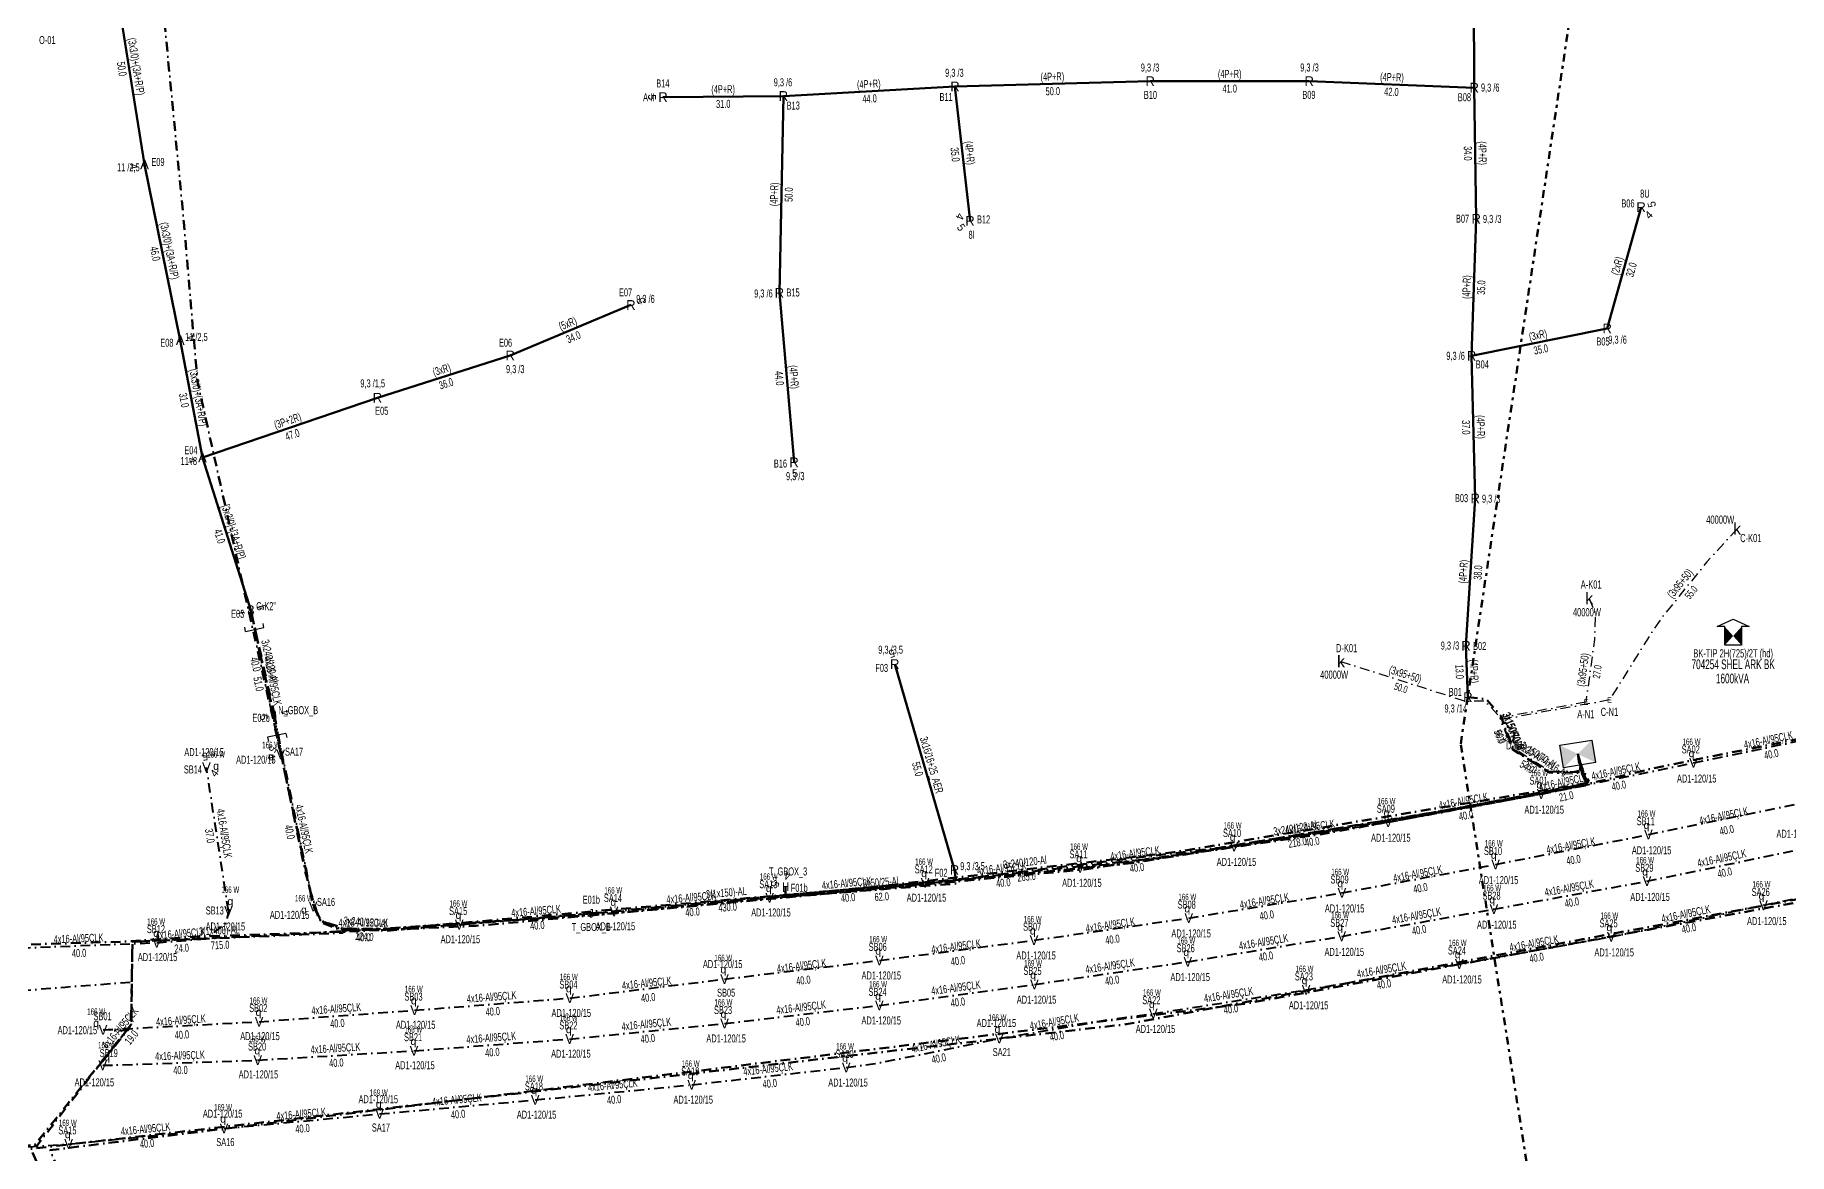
# Model space of a CAD drawing. Header units: millimetres. Extents: x 554556 to 559004, y 4084130 to 4087120.
# Drawn here: x 556513.2 to 556962.5, y 4085578.2 to 4085864.7 of the extents above; entities that cross this region are included whole.
import ezdxf
from ezdxf.enums import TextEntityAlignment as Align

# ---------------------------------------------------------------- set-up
doc = ezdxf.new("R2010")
doc.units = ezdxf.units.MM
doc.linetypes.add('DASHDOT', pattern=[5, 2.5, -1.25, 0, -1.25])
doc.linetypes.add('DASHEDXX', pattern=[5.05, 2, -1.175, 0.7, -1.175])
for name, color, linetype, lineweight in [('DIREK_AG_MEVCUT', 120, 'Continuous', 25), ('DIREK_AYD_YENI', 152, 'Continuous', 25), ('DIREK_BOX_MEVCUT', 5, 'Continuous', 25), ('DIREK_BOX_YENI', 5, 'Continuous', 25), ('DIREK_ENH_MEVCUT', 6, 'Continuous', 25), ('DIREK_OG_MEVCUT', 16, 'Continuous', 25), ('DIREK_OG_YENI', 10, 'Continuous', 25), ('HAT_ABONE_YERALTI_MEVCUT', 56, 'DASHDOT', 30), ('HAT_ABONE_YERALTI_YENI', 30, 'DASHDOT', 30), ('HAT_AG_HAVAI_MEVCUT', 126, 'Continuous', 50), ('HAT_AG_HAVAI_YENI', 3, 'Continuous', 50), ('HAT_AG_YERALTI_YENI', 3, 'DASHDOT', 50), ('HAT_AYD_YERALTI_YENI', 4, 'DASHDOT', 40), ('HAT_BOX_YERALTI_YENI', 5, 'DASHDOT', 50), ('HAT_ENH_YERALTI_YENI', 6, 'DASHDOT', 70), ('HAT_OG_HAVAI_BYSK', 1, 'Continuous', 70), ('HAT_OG_HAVAI_MEVCUT', 48, 'Continuous', 70), ('HAT_OG_YERALTI_MEVCUT', 48, 'DASHDOT', 70), ('HAT_OG_YERALTI_YENI', 1, 'DASHDOT', 70), ('KOFRE_ABONE_MEVCUT', 6, 'Continuous', 25), ('NODE_ABONE_YENI', 5, 'Continuous', 25), ('TRAFO_TADILAT_BYSK', 5, 'Continuous', 30)]:
    doc.layers.add(name, color=color, linetype=linetype, lineweight=lineweight)
for name, color, linetype in [('GER_DUS_NOD_ISIM', 5, 'Continuous'), ('LAMBA_GUCU', 4, 'Continuous'), ('NIA_AG', 5, 'Continuous')]:
    doc.layers.add(name, color=color, linetype=linetype)
doc.styles.add('Direk', font='B_CAD')
doc.styles.get("Standard").update_dxf_attribs({"font": 'Arial'})

# ---------------------------------------------------------------- blocks, each defined once
blk = doc.blocks.new('YIKYENYAP_BINA_KARE')
at = {"layer": 'TRAFO_TADILAT_BYSK', "linetype": 'Continuous'}
for p, q in [((0, 1.8), (0, 2.7)), ((-2.25, -2.25), (-2.25, 2.25)), ((-2.25, 2.25), (2.25, 2.25)), ((2.25, 2.25), (2.25, -2.25)), ((2.25, -2.25), (-2.25, -2.25))]:
    blk.add_line(p, q, dxfattribs=at)
for points in [[(-2.25, -2.25), (-2.25, 2.25), (0, 0)], [(0, 0), (2.25, -2.25), (2.25, 2.25)]]:
    blk.add_solid(points, dxfattribs=at)
blk = doc.blocks.new('YIKYENYAPBETKOSK')
at = {"layer": 'TRAFO_TADILAT_BYSK', "linetype": 'Continuous'}
for p, q in [((-3.4, 2), (0, 3.6)), ((-1.8, 2), (-3.4, 2)), ((-1.8, -2), (-1.8, 2)), ((0, 3.6), (3.4, 2)), ((1.8, 2), (1.8, -2)), ((3.4, 2), (1.8, 2)), ((1.8, -2), (-1.8, -2))]:
    blk.add_line(p, q, dxfattribs=at)
for points in [[(-1.8, -2), (-1.8, 2), (0, 0)], [(0, 0), (1.8, -2), (1.8, 2)]]:
    blk.add_solid(points, dxfattribs=at)
blk = doc.blocks.new('AG_NIA', base_point=(-64.4296, 129.8924))
at = {"layer": 'NIA_AG'}
for p, q in [((-64.429604, 132.292432), (-65.529604, 132.292432)), ((-64.429604, 127.492432), (-64.429604, 132.292432)), ((-64.429604, 127.492432), (-65.529604, 127.492432))]:
    blk.add_line(p, q, dxfattribs=at)

msp = doc.modelspace()

# ---------------------------------------------------------------- linework, layer by layer
at = {"color": 2, "linetype": 'DASHEDXX', "lineweight": 60}
msp.add_lwpolyline([(556991.207702, 4084967.620734), (556878.407408, 4085683.123631), (557094.569701, 4087119.987295)], dxfattribs=at)
at = {"layer": 'HAT_ABONE_YERALTI_MEVCUT', "flags": 128}
for points in [[(556949.215, 4085738.221), (556941.485014, 4085729.784275), (556930.59523, 4085716.33776), (556927.565029, 4085712.07654), (556916.509138, 4085694.390133)], [(556911.338, 4085720.418), (556912.887495, 4085716.527148), (556912.698107, 4085709.898584), (556910.457702, 4085693.829815)], [(556847.743789, 4085704.280852), (556879.562703, 4085694.114065), (556884.569866, 4085694.186633), (556892.274902, 4085685.839172)]]:
    msp.add_lwpolyline(points, dxfattribs=at)
at = {"layer": 'HAT_ABONE_YERALTI_YENI', "flags": 128}
for points in [[(556910.457702, 4085693.829815), (556888.40248, 4085689.810911), (556891.592685, 4085681.674124), (556901.074993, 4085675.726131), (556907.15229, 4085675.467523), (556909.393562, 4085675.855435), (556908.394, 4085680.576)], [(556916.509138, 4085694.390133), (556888.704891, 4085689.389274), (556891.808192, 4085681.846529), (556901.074993, 4085676.070942), (556906.290262, 4085675.812334), (556909.221157, 4085676.243348), (556908.394, 4085680.576)], [(556892.274902, 4085685.839172), (556891.711268, 4085683.816722), (556893.236395, 4085681.263793), (556901.259886, 4085676.224245), (556906.763603, 4085676.025316), (556908.984982, 4085676.489485), (556908.394, 4085680.576)]]:
    msp.add_lwpolyline(points, dxfattribs=at)
at = {"layer": 'HAT_AG_HAVAI_MEVCUT'}
for p, q in [((556881.87, 4085851.18), (556881.77, 4085886)), ((556704.92, 4085849.05), (556674.07, 4085848.78)), ((556704.92, 4085849.05), (556703.9, 4085798.63)), ((556748.86, 4085851.48), (556704.92, 4085849.05)), ((556748.86, 4085851.48), (556798.88, 4085852.84)), ((556748.86, 4085851.48), (556752.72, 4085817.07)), ((556798.88, 4085852.84), (556839.6, 4085852.85)), ((556839.6, 4085852.85), (556881.87, 4085851.18)), ((556882.38, 4085817.61), (556881.87, 4085851.18)), ((556881.2, 4085782.51), (556882.38, 4085817.61)), ((556915.93, 4085789.53), (556924.62, 4085820.6)), ((556634.95, 4085782.6), (556665.85, 4085795.54)), ((556703.9, 4085798.63), (556707.65, 4085755.25)), ((556881.2, 4085782.51), (556915.93, 4085789.53)), ((556600.94, 4085771.78), (556634.95, 4085782.6)), ((556882.12, 4085746.01), (556881.2, 4085782.51)), ((556556.1, 4085756.46), (556600.94, 4085771.78)), ((556879.76, 4085708.28), (556882.12, 4085746.01)), ((556880.25, 4085695.11), (556879.76, 4085708.28))]:
    msp.add_line(p, q, dxfattribs=at)
at = {"layer": 'HAT_AG_HAVAI_YENI'}
msp.add_line((556733.45, 4085703.58), (556748.75, 4085650.87), dxfattribs=at)
at = {"layer": 'HAT_AG_YERALTI_YENI', "flags": 128}
msp.add_lwpolyline([(556880.25, 4085695.11), (556885.057189, 4085694.586784), (556888.653328, 4085690.316369), (556891.968519, 4085681.663159), (556900.846487, 4085676.044192), (556909.162559, 4085675.931813), (556909.218748, 4085676.662278), (556908.394, 4085680.576)], dxfattribs=at)
at = {"layer": 'HAT_AYD_YERALTI_YENI', "flags": 128}
for points in [[(556576.152087, 4085680.440774), (556568.507, 4085717.352)], [(556938.031225, 4085678.314726), (556977.129514, 4085686.400594)], [(556576.152087, 4085680.440774), (556584.462, 4085641.515)], [(556908.394, 4085680.576), (556909.74395, 4085675.758151), (556911.136457, 4085672.840518), (556899.016377, 4085670.314565)], [(556899.016377, 4085670.314565), (556938.031225, 4085678.314726)], [(556562.765467, 4085640.418057), (556557.127791, 4085677.136339)], [(556859.826276, 4085663.082726), (556899.016377, 4085670.314565)], [(556926.489232, 4085659.926041), (556965.77263, 4085668.0502)], [(556820.364733, 4085656.861333), (556859.826276, 4085663.082726)], [(556780.932752, 4085651.407397), (556809.523979, 4085655.249743), (556820.364733, 4085656.861333)], [(556887.334807, 4085652.277875), (556926.489232, 4085659.926041)], [(556926.121452, 4085647.984224), (556965.183651, 4085656.10785)], [(556741.197025, 4085647.55587), (556780.932752, 4085651.407397)], [(556847.979691, 4085644.980461), (556887.334807, 4085652.277875)], [(556701.392291, 4085643.742421), (556741.197025, 4085647.55587)], [(556886.920255, 4085640.84102), (556926.121452, 4085647.984224)], [(556955.967377, 4085641.814412), (556994.978263, 4085650.07926)], [(556661.555478, 4085640.205016), (556701.392291, 4085643.742421)], [(556808.753977, 4085638.539128), (556847.979691, 4085644.980461)], [(556544.39965, 4085632.232459), (556556.872988, 4085633.223035), (556562.059748, 4085637.089529), (556563.144253, 4085641.050328), (556562.765467, 4085640.418057)], [(556584.462, 4085641.515), (556586.545675, 4085637.441388), (556591.481972, 4085635.488331), (556603.154379, 4085635.502007), (556621.880942, 4085636.856694)], [(556621.880942, 4085636.856694), (556661.555478, 4085640.205016)], [(556769.108794, 4085632.863627), (556808.753977, 4085638.539128)], [(556847.918702, 4085633.861185), (556886.920255, 4085640.84102)], [(556916.951419, 4085633.764026), (556955.967377, 4085641.814412)], [(556808.500839, 4085627.368783), (556847.918702, 4085633.861185)], [(556878.049668, 4085626.790403), (556916.951419, 4085633.764026)], [(556504.46559, 4085630.714362), (556544.39965, 4085632.232459)], [(556729.513762, 4085627.703489), (556769.108794, 4085632.863627)], [(556689.829387, 4085622.922238), (556729.513762, 4085627.703489)], [(556769.215, 4085621.552), (556808.500839, 4085627.368783)], [(556838.807357, 4085620.147679), (556878.049668, 4085626.790403)], [(556195.402, 4085610.007), (556194.332268, 4085613.809867), (556194.276446, 4085620.675876), (556253.223645, 4085620.675876), (556332.287012, 4085618.270841), (556384.776784, 4085616.818903), (556432.416125, 4085616.204929), (556449.218309, 4085616.484035), (556489.934881, 4085618.435929), (556520.971474, 4085620.892062), (556538.082538, 4085622.174161), (556537.635968, 4085610.507528), (556536.966113, 4085609.67021), (556530.648687, 4085609.912234)], [(556650.198756, 4085618.048548), (556689.829387, 4085622.922238)], [(556729.485942, 4085616.17923), (556769.215, 4085621.552)], [(556799.664109, 4085614.058348), (556838.807357, 4085620.147679)], [(556610.439048, 4085614.945754), (556650.198756, 4085618.048548)], [(556689.83459, 4085611.534226), (556729.485942, 4085616.17923)], [(556530.648687, 4085609.912234), (556570.618053, 4085612.003155)], [(556570.618053, 4085612.003155), (556610.439048, 4085614.945754)], [(556650.155736, 4085607.576747), (556689.83459, 4085611.534226)], [(556760.217, 4085607.679), (556789.058079, 4085612.662818), (556799.664109, 4085614.058348)], [(556530.648687, 4085609.912234), (556537.399327, 4085610.313027), (556535.542594, 4085608.065403), (556530.188957, 4085601.344899), (556530.556246, 4085600.837898)], [(556610.289, 4085604.561), (556650.155736, 4085607.576747)], [(556721.004837, 4085600.278082), (556728.436154, 4085601.266225), (556760.217, 4085607.679)], [(556530.556246, 4085600.837898), (556570.273976, 4085602.157173)], [(556570.273976, 4085602.157173), (556610.289, 4085604.561)], [(556681.421378, 4085595.846948), (556721.004837, 4085600.278082)], [(556641.341865, 4085591.980454), (556681.421378, 4085595.846948)], [(556601.496355, 4085588.396327), (556641.341865, 4085591.980454)], [(556521.828075, 4085580.690057), (556561.641885, 4085584.679597)], [(556561.641885, 4085584.679597), (556601.496355, 4085588.396327)], [(556480.981775, 4085578.236954), (556511.44471, 4085579.934593), (556521.828075, 4085580.690057)]]:
    msp.add_lwpolyline(points, dxfattribs=at)
at = {"layer": 'HAT_BOX_YERALTI_YENI', "flags": 128}
for points in [[(556574.574, 4085690.534), (556568.507, 4085717.352)], [(556574.574, 4085690.534), (556577.852781, 4085672.960824), (556582.235719, 4085651.383643), (556584.785719, 4085641.422705), (556586.459156, 4085637.836768), (556591.957594, 4085636.083643), (556603.432594, 4085635.286768), (556655.708171, 4085639.761471)], [(556655.708171, 4085639.761471), (556728.908837, 4085646.607041), (556805.037402, 4085655.397716), (556910.656704, 4085673.104572), (556908.394, 4085680.576)], [(556705.49, 4085646.59), (556705.465106, 4085643.970458), (556742.141467, 4085647.436438), (556761.516904, 4085649.738864), (556801.632695, 4085654.013539), (556870.895199, 4085665.525257), (556908.040133, 4085672.233372), (556911.244008, 4085673.534947), (556909.441828, 4085677.039186), (556908.394, 4085680.576)], [(556748.75, 4085650.87), (556749.211589, 4085647.395659), (556710.723703, 4085644.393604), (556704.642617, 4085643.931749), (556705.49, 4085646.59)]]:
    msp.add_lwpolyline(points, dxfattribs=at)
at = {"layer": 'HAT_ENH_YERALTI_YENI', "flags": 128}
msp.add_lwpolyline([(556011.951245, 4085555.697078), (556013.338518, 4085556.324654), (556013.582355, 4085563.110998), (556049.522626, 4085566.674968), (556088.960394, 4085570.57909), (556120.164944, 4085572.552971), (556160.166226, 4085573.9257), (556183.161659, 4085575.000359), (556214.97586, 4085574.913041), (556243.169523, 4085576.365454), (556294.285573, 4085576.529686), (556345.980928, 4085577.157556), (556377.60759, 4085577.356103), (556412.031458, 4085577.562454), (556442.324714, 4085577.820158), (556476.708571, 4085578.63504), (556494.740897, 4085579.002957), (556503.105968, 4085579.687017), (556513.171415, 4085580.468799), (556537.854286, 4085611.259616), (556538.164158, 4085632.507743), (556564.776655, 4085633.588578), (556581.523018, 4085634.314254), (556590.398591, 4085634.705003), (556592.178997, 4085634.773115), (556591.833209, 4085635.840548), (556586.481007, 4085637.764935), (556584.391243, 4085642.395492), (556575.933183, 4085681.766455), (556565.676679, 4085727.330025), (556554.833825, 4085775.893888), (556551.34729, 4085816.71952), (556534.947616, 4085986.12531), (556535.362463, 4086112.479782), (556537.641782, 4086257.492795), (556543.625782, 4086513.766446), (556686.577519, 4086543.365235), (556735.656701, 4086551.22359), (556697.267721, 4086650.036469), (556593.937797, 4086843.386646), (556542.76659, 4086928.708658), (556514.237245, 4086977.948445), (556481.08281, 4087038.836242), (556523.013152, 4087042.662585), (556536.104749, 4087041.216777)], dxfattribs=at)
at = {"layer": 'HAT_OG_HAVAI_BYSK'}
msp.add_line((556556.1, 4085756.46), (556568.507, 4085717.352), dxfattribs=at)
at = {"layer": 'HAT_OG_HAVAI_MEVCUT'}
for p, q in [((556541.27, 4085831.54), (556533.36, 4085881.05)), ((556550.42, 4085786.55), (556541.27, 4085831.54)), ((556556.1, 4085756.46), (556550.42, 4085786.55))]:
    msp.add_line(p, q, dxfattribs=at)
at = {"layer": 'HAT_OG_YERALTI_MEVCUT', "flags": 128}
for points in [[(556987.792523, 4084153.935905), (556775.918808, 4084986.16008), (556512.123138, 4085579.47159), (556792.689258, 4085611.346143), (557226.219593, 4085692.029726), (557206.690577, 4085739.108603), (557148.697505, 4085843.496067), (557213.299786, 4085876.608492), (557685.692326, 4085871.60311), (557686.248507, 4085911.091982), (557685.971198, 4085940.814557), (557689.308286, 4085950.408685), (557711.122964, 4085974.723149), (557718.909502, 4085978.477373), (557891.447271, 4085977.850507), (558045.556668, 4085976.85727), (558084.405964, 4085993.507069), (558123.413739, 4085916.196477), (558145.900454, 4085873.264276), (558159.99965, 4085863.394839), (558168.782239, 4085838.83418), (558182.151982, 4085846.962984), (558192.63386, 4085848.353437), (558216.057649, 4085852.096965), (558286.691157, 4085862.354931), (558304.660091, 4085866.098459), (558328.725628, 4085875.189884), (558421.260109, 4085908.206532), (558443.86582, 4085987.326521), (558455.232825, 4086025.698675), (558442.774305, 4086138.44626), (558419.136052, 4086141.322895)], [(557473.457977, 4085780.413567), (557211.572831, 4085730.739025), (557226.219593, 4085690.634796), (556823.162732, 4085616.60019), (556517.026915, 4085579.12132), (556757.303957, 4085020.729943), (556987.792523, 4084153.935905)]]:
    msp.add_lwpolyline(points, dxfattribs=at)
at = {"layer": 'HAT_OG_YERALTI_YENI', "flags": 128}
for points in [[(556908.394, 4085680.576), (556909.508278, 4085676.18837), (556911.116978, 4085672.931733), (556927.714057, 4085676.894629), (557092.798113, 4085710.297506), (557346.853042, 4085762.15357), (557390.849225, 4085770.894533), (557413.710233, 4085774.277079), (557427.114768, 4085775.613223), (557430.692184, 4085776.690758), (557434.054093, 4085779.966464), (557436.252264, 4085783.802488), (557436.640177, 4085787.897121), (557442.243358, 4085788.845352), (557443.450197, 4085783.54388), (557448.14825, 4085779.018233), (557449.010278, 4085778.328611), (557453.665229, 4085777.897597), (557473.843851, 4085779.668172), (557477.550571, 4085779.62507), (557508.098492, 4085779.938989), (557536.102871, 4085778.563563), (557589.440024, 4085774.13929), (557606.21321, 4085772.000701), (557629.668128, 4085769.378412), (557683.862102, 4085765.954868), (557699.741519, 4085764.425199), (557780.653324, 4085758.074252), (557858.35509, 4085752.231208), (557897.368923, 4085748.254069), (557937.670231, 4085743.349507), (557976.778759, 4085740.792775), (558017.260685, 4085741.15968), (558046.469822, 4085743.60791), (558056.667613, 4085747.104296), (558068.583128, 4085754.707624), (558089.634281, 4085769.931469), (558100.700632, 4085765.512228), (558092.780604, 4085748.943369), (558095.217719, 4085747.682191), (558102.933685, 4085748.239344), (558108.139007, 4085747.675711), (558105.389, 4085734.85)], [(556908.394, 4085680.576), (556908.921318, 4085676.72489), (556910.626058, 4085672.988971), (556873.064076, 4085665.738516), (556815.986862, 4085656.486218), (556752.504194, 4085648.778003), (556720.567895, 4085645.774397), (556660.356658, 4085640.62845), (556605.521516, 4085635.847329), (556591.36166, 4085635.786031), (556585.967429, 4085638.176656), (556583.821996, 4085645.287233), (556575.993343, 4085682.826875), (556568.507, 4085717.352)], [(555692.284, 4085617.447), (555693.313323, 4085619.320313), (555697.537157, 4085625.692426), (555701.501571, 4085632.058659), (555704.984822, 4085637.459078), (555707.481826, 4085635.530254), (555710.209785, 4085633.457449), (555713.083611, 4085631.437625), (555715.674674, 4085629.747368), (555720.185377, 4085626.760146), (555724.084967, 4085623.588468), (555727.835308, 4085621.551373), (555734.185874, 4085617.220453), (555740.790745, 4085613.239582), (555747.545111, 4085609.44374), (555753.223843, 4085607.150238), (555774.494276, 4085598.384613), (555790.61567, 4085594.584132), (555807.200875, 4085591.952889), (555831.668969, 4085590.340091), (555861.597712, 4085590.451929), (555870.845899, 4085590.507833), (555893.333951, 4085592.209783), (555913.992529, 4085594.078536), (555944.14285, 4085598.262074), (555966.255275, 4085601.970785), (555989.842484, 4085606.405928), (556019.631444, 4085613.60139), (556045.592165, 4085620.217527), (556070.893311, 4085626.524707), (556104.354071, 4085634.825689), (556137.52472, 4085643.236151), (556168.114979, 4085650.52284), (556171.198018, 4085650.921821), (556175.145845, 4085652.696168), (556182.682943, 4085659.29384), (556186.497959, 4085666.81338), (556188.561388, 4085681.386204), (556187.182573, 4085698.644745), (556209.598083, 4085701.401344), (556211.738075, 4085689.54071), (556214.888949, 4085676.27677), (556219.273972, 4085666.81622), (556225.186154, 4085657.748457), (556228.994614, 4085654.41152), (556237.206783, 4085649.546892), (556267.101384, 4085643.417084), (556307.255429, 4085637.38401), (556354.52341, 4085634.225693), (556428.390531, 4085630.679631), (556479.177518, 4085630.802002), (556536.034369, 4085632.518219), (556556.603595, 4085633.86449), (556591.585296, 4085635.01304), (556626.096114, 4085636.545492), (556678.048023, 4085641.264317), (556730.91367, 4085646.167551), (556782.005376, 4085651.008263), (556843.751095, 4085660.198916), (556897.416743, 4085670.072593), (556904.653044, 4085671.452433), (556910.100644, 4085672.608371), (556910.907615, 4085672.860534), (556909.271553, 4085676.519805), (556908.394, 4085680.576)], [(556364.911, 4085425.255), (556350.647271, 4085433.081326), (556388.06963, 4085505.032217), (556419.956811, 4085567.61081), (556420.217148, 4085577.46411), (556445.444824, 4085577.678814), (556476.437935, 4085578.316973), (556513.671639, 4085580.2453), (556528.056782, 4085598.817164), (556537.918115, 4085611.254771), (556538.12856, 4085632.445387), (556582.947941, 4085634.592423), (556657.827466, 4085639.473066), (556745.609235, 4085647.789278), (556794.68729, 4085652.672883), (556845.057629, 4085660.935418), (556910.938218, 4085672.577787), (556909.113237, 4085676.764508), (556908.394, 4085680.576)]]:
    msp.add_lwpolyline(points, dxfattribs=at)

# ---------------------------------------------------------------- block references
at = {"layer": 'NIA_AG'}
for p, rotation in [((556569.521081, 4085712.455916), 281.701697), ((556575.138006, 4085685.336858), 101.701697)]:
    msp.add_blockref('AG_NIA', p, dxfattribs=dict(at, rotation=rotation))
at = {"layer": 'TRAFO_TADILAT_BYSK', "xscale": 1.199999999999999, "yscale": 1.199999999999999, "zscale": 1.199999999999999}
msp.add_blockref('YIKYENYAPBETKOSK', (556948.19755, 4085710.788032), dxfattribs=at)
msp.add_blockref('YIKYENYAPBETKOSK', (556948.19755, 4085710.788032), dxfattribs=at)
at = {"layer": 'TRAFO_TADILAT_BYSK', "xscale": 1.85, "yscale": 1.3, "zscale": 1.85}
for rotation in [189.275818, 189.2758179999999]:
    msp.add_blockref('YIKYENYAP_BINA_KARE', (556908.394, 4085680.576), dxfattribs=dict(at, rotation=rotation))

# ---------------------------------------------------------------- texts
at = {"layer": 'DIREK_AG_MEVCUT', "linetype": 'ByBlock', "width": 0.53}
for s, p in [('9,3 /6', (556704.807409, 4085852.567363)), ('9,3 /3', (556748.714773, 4085855.001702)), ('9,3 /3', (556798.83189, 4085856.347889)), ('9,3 /3', (556839.668899, 4085856.361083)), ('A-II', (556670.450223, 4085848.74832)), ('B14', (556674.039369, 4085852.279866)), ('B11', (556746.600102, 4085848.807387)), ('B10', (556798.927998, 4085849.340329)), ('B09', (556839.531331, 4085849.350674)), ('B08', (556879.365244, 4085848.735373)), ('9,3 /6', (556885.968824, 4085851.217019)), ('B13', (556707.437826, 4085846.618837)), ('B06', (556921.249356, 4085821.542739)), ('8U', (556925.588516, 4085824.062808)), ('B12', (556756.198184, 4085817.460171)), ('B07', (556878.880148, 4085817.642225)), ('9,3 /3', (556886.479155, 4085817.572257)), ('8I', (556753.118865, 4085813.514318)), ('E07', (556664.498062, 4085798.768353)), ('9,3 /6', (556699.803543, 4085798.49476)), ('B15', (556707.398094, 4085798.745485)), ('9,3 /6', (556669.587993, 4085797.10536)), ('E06', (556633.742301, 4085785.885036)), ('B05', (556914.857973, 4085786.19822)), ('9,3 /6', (556918.590135, 4085786.667426)), ('9,3 /6', (556877.101026, 4085782.527227)), ('9,3 /3', (556636.22906, 4085779.120854)), ('B04', (556883.936677, 4085780.32812)), ('9,3 /1,5', (556599.722274, 4085775.471651)), ('E05', (556602.036399, 4085768.456161)), ('B16', (556704.163005, 4085754.948565)), ('9,3 /3', (556707.95588, 4085751.711577)), ('B03', (556878.620608, 4085746.075216)), ('9,3 /3', (556886.218539, 4085745.933619)), ('9,3 /3,5', (556732.378258, 4085707.272255)), ('9,3 /3', (556875.661021, 4085708.331813)), ('B02', (556883.25972, 4085708.235762)), ('F03', (556730.088739, 4085702.604335)), ('B01', (556877.015367, 4085696.446843)), ('9,3 /14', (556877.142693, 4085692.216488)), ('9,3 /3,5', (556753.359081, 4085651.839357)), ('F02', (556745.32493, 4085650.149658))]:
    msp.add_text(s, height=2.05, dxfattribs=at).set_placement(p, align=Align.MIDDLE_CENTER)
at = {"layer": 'DIREK_AG_MEVCUT', "linetype": 'ByBlock', "style": 'Direk'}
for p in [(556798.88, 4085852.84), (556839.6, 4085852.85), (556674.07, 4085848.78), (556704.92, 4085849.05), (556748.86, 4085851.48), (556881.87, 4085851.18), (556752.72, 4085817.07), (556882.38, 4085817.61), (556924.62, 4085820.6), (556703.9, 4085798.63), (556665.85, 4085795.54), (556915.93, 4085789.53), (556634.95, 4085782.6), (556881.2, 4085782.51), (556600.94, 4085771.78), (556707.65, 4085755.25), (556882.12, 4085746.01), (556879.76, 4085708.28), (556733.45, 4085703.58), (556880.25, 4085695.11), (556748.75, 4085650.87)]:
    msp.add_text('R', height=2.5, dxfattribs=at).set_placement(p, align=Align.MIDDLE_CENTER)
at = {"layer": 'DIREK_AG_MEVCUT', "color": 32, "style": 'Direk'}
for s, rotation, p in [('5', 270.501441, (556671.270107, 4085848.755495)), ('5', 464.374171, (556927.332346, 4085821.295109)), ('4', 246.400493, (556750.154175, 4085818.190955)), ('4', 404.374171, (556926.578155, 4085818.598594)), ('5', 306.400493, (556750.466312, 4085815.408408)), ('5', 472.722484, (556668.432682, 4085796.621551)), ('5', 364.940672, (556707.891148, 4085752.460404)), ('5', 556.186296, (556732.669468, 4085706.269009))]:
    msp.add_text(s, height=2, rotation=rotation, dxfattribs=at).set_placement(p, align=Align.MIDDLE_CENTER)
at = {"layer": 'DIREK_AYD_YENI', "width": 0.53}
for s, p in [('AD1-120/15', (556556.525799, 4085681.057124)), ('AD1-120/15', (556569.781814, 4085679.101113)), ('SA17', (556579.577169, 4085681.161065)), ('SA02', (556937.325278, 4085681.742792)), ('SB14', (556553.66833, 4085676.605178)), ('SA01', (556898.347244, 4085673.750007)), ('AD1-120/15', (556938.862288, 4085674.279094)), ('SA09', (556859.236122, 4085666.532613)), ('AD1-120/15', (556899.797918, 4085666.302002)), ('SA10', (556819.834867, 4085660.320993)), ('SB11', (556925.799313, 4085663.357369)), ('AD1-120/15', (556964.347612, 4085660.145749)), ('SA11', (556780.530764, 4085654.884236)), ('AD1-120/15', (556860.503868, 4085659.121697)), ('SB10', (556886.680252, 4085655.716124)), ('AD1-120/15', (556927.298652, 4085655.900376)), ('SA12', (556740.861299, 4085651.039731)), ('AD1-120/15', (556820.965086, 4085652.941448)), ('SB29', (556925.451365, 4085651.41948)), ('SA13', (556701.07061, 4085647.227607)), ('AD1-120/15', (556781.375309, 4085647.57967)), ('SB09', (556847.377032, 4085648.428186)), ('AD1-120/15', (556888.096925, 4085648.274616)), ('SA16', (556587.759809, 4085642.687373)), ('SA14', (556661.253523, 4085643.691966)), ('AD1-120/15', (556741.561049, 4085643.778367)), ('SB08', (556808.222379, 4085641.998521)), ('SB28', (556886.298249, 4085644.285307)), ('AD1-120/15', (556926.904267, 4085643.971056)), ('SA26', (556955.251032, 4085645.240321)), ('SB13', (556559.266215, 4085640.490416)), ('AD1-120/15', (556578.433813, 4085639.371976)), ('SA15', (556621.607504, 4085640.345997)), ('AD1-120/15', (556701.739951, 4085639.975771)), ('AD1-120/15', (556848.673535, 4085641.01109)), ('SB27', (556847.325995, 4085637.310634)), ('AD1-120/15', (556887.639392, 4085636.858878)), ('SA25', (556916.288938, 4085637.200757)), ('AD1-120/15', (556956.812552, 4085637.772377)), ('SB12', (556544.194587, 4085635.726447)), ('AD1-120/15', (556561.977795, 4085636.402587)), ('AD1-120/15', (556622.173152, 4085633.127856)), ('AD1-120/15', (556661.880323, 4085636.453728)), ('SB07', (556768.634635, 4085636.33136)), ('AD1-120/15', (556809.356523, 4085634.618039)), ('AD1-120/15', (556544.61527, 4085628.558593)), ('SB06', (556729.078275, 4085631.17629)), ('AD1-120/15', (556769.639397, 4085628.983092)), ('SB26', (556807.9601, 4085630.82676)), ('AD1-120/15', (556848.599605, 4085629.898447)), ('SA24', (556877.448798, 4085630.23844)), ('AD1-120/15', (556917.724085, 4085629.755696)), ('AD1-120/15', (556689.361548, 4085626.765498)), ('AD1-120/15', (556729.996862, 4085623.850998)), ('SB25', (556768.724147, 4085625.01741)), ('AD1-120/15', (556809.114988, 4085623.441365)), ('SA23', (556838.246265, 4085623.602412)), ('SB04', (556649.848914, 4085621.53102)), ('SB05', (556690.252319, 4085619.447885)), ('SB24', (556729.047785, 4085619.651696)), ('AD1-120/15', (556878.74118, 4085622.822222)), ('SB02', (556570.397652, 4085615.496209)), ('SB03', (556610.173928, 4085618.435698)), ('SB23', (556689.457283, 4085615.013829)), ('AD1-120/15', (556769.766341, 4085617.659541)), ('SA22', (556799.166776, 4085617.522833)), ('AD1-120/15', (556839.447487, 4085616.206293)), ('AD1-120/15', (556524.073774, 4085609.843163)), ('SB01', (556530.526551, 4085613.410102)), ('AD1-120/15', (556610.721815, 4085611.223518)), ('AD1-120/15', (556650.579325, 4085614.26021)), ('SB22', (556649.850032, 4085611.063371)), ('AD1-120/15', (556729.972298, 4085612.324785)), ('AD1-120/15', (556759.468623, 4085611.675586)), ('AD1-120/15', (556800.223539, 4085610.161291)), ('AD1-120/15', (556570.85065, 4085608.316819)), ('SB20', (556570.110926, 4085605.653373)), ('SB21', (556610.052051, 4085608.05297)), ('AD1-120/15', (556690.247637, 4085607.725015)), ('SB19', (556532.095393, 4085603.981308)), ('AD1-120/15', (556610.540044, 4085600.861301)), ('AD1-120/15', (556650.484903, 4085603.822528)), ('SA20', (556720.57946, 4085603.752136)), ('SA21', (556760.861192, 4085604.238794)), ('AD1-120/15', (556528.422353, 4085596.479833)), ('AD1-120/15', (556570.443701, 4085598.517857)), ('SA19', (556681.058638, 4085599.3281)), ('AD1-120/15', (556721.47564, 4085596.43302)), ('AD1-120/15', (556601.151486, 4085592.161112)), ('SA18', (556641.01704, 4085595.465348)), ('AD1-120/15', (556681.817152, 4085592.048773)), ('AD1-120/15', (556561.276393, 4085588.458067)), ('AD1-120/15', (556641.693181, 4085588.211368)), ('SA15', (556521.526572, 4085584.177047)), ('SA17', (556601.815632, 4085584.91092)), ('SA16', (556561.978868, 4085581.195858))]:
    msp.add_text(s, height=2.05, dxfattribs=at).set_placement(p, align=Align.MIDDLE_CENTER)
at = {"layer": 'DIREK_AYD_YENI', "color": 32, "style": 'Direk'}
for s, rotation, p in [('5', 188.728952, (556556.74839, 4085679.903908)), ('4', 281.876182, (556573.705601, 4085679.926281)), ('5', 236.788939, (556574.060441, 4085681.810086)), ('4', 413.728952, (556559.143359, 4085675.657325))]:
    msp.add_text(s, height=2, rotation=rotation, dxfattribs=at).set_placement(p, align=Align.MIDDLE_CENTER)
at = {"layer": 'DIREK_AYD_YENI', "style": 'Direk'}
for p in [(556557.127791, 4085677.136339), (556576.152087, 4085680.440774), (556938.031225, 4085678.314726), (556899.016377, 4085670.314565), (556859.826276, 4085663.082726), (556926.489232, 4085659.926041), (556820.364733, 4085656.861333), (556780.932752, 4085651.407397), (556887.334807, 4085652.277875), (556741.197025, 4085647.55587), (556926.121452, 4085647.984224), (556584.462, 4085641.515), (556701.392291, 4085643.742421), (556847.979691, 4085644.980461), (556955.967377, 4085641.814412), (556562.765467, 4085640.418057), (556621.880942, 4085636.856694), (556661.555478, 4085640.205016), (556808.753977, 4085638.539128), (556886.920255, 4085640.84102), (556544.39965, 4085632.232459), (556769.108794, 4085632.863627), (556847.918702, 4085633.861185), (556916.951419, 4085633.764026), (556729.513762, 4085627.703489), (556808.500839, 4085627.368783), (556878.049668, 4085626.790403), (556689.829387, 4085622.922238), (556769.215, 4085621.552), (556838.807357, 4085620.147679), (556610.439048, 4085614.945754), (556650.198756, 4085618.048548), (556729.485942, 4085616.17923), (556530.648687, 4085609.912234), (556570.618053, 4085612.003155), (556689.83459, 4085611.534226), (556799.664109, 4085614.058348), (556650.155736, 4085607.576747), (556760.217, 4085607.679), (556530.556246, 4085600.837898), (556570.273976, 4085602.157173), (556610.289, 4085604.561), (556721.004837, 4085600.278082), (556641.341865, 4085591.980454), (556681.421378, 4085595.846948), (556601.496355, 4085588.396327), (556561.641885, 4085584.679597), (556521.828075, 4085580.690057)]:
    msp.add_text('V', height=2.5, dxfattribs=at).set_placement(p, align=Align.MIDDLE_CENTER)
at = {"layer": 'DIREK_AYD_YENI', "color": 4, "style": 'Direk'}
for p in [(556573.705601, 4085679.926281), (556937.526977, 4085680.763345), (556559.598834, 4085677.51574), (556898.538425, 4085672.768452), (556859.404737, 4085665.546931), (556925.996433, 4085662.376989), (556819.986257, 4085659.332519), (556780.645618, 4085653.890853), (556886.867268, 4085654.733767), (556740.95722, 4085650.044343), (556847.54922, 4085647.443121), (556925.642818, 4085650.437979), (556563.246694, 4085642.871304), (556661.339796, 4085642.695695), (556701.162519, 4085646.23184), (556886.475965, 4085643.301225), (556955.455702, 4085644.26149), (556582.106422, 4085640.677591), (556621.685629, 4085639.349053), (556808.374264, 4085641.010123), (556544.253176, 4085634.728164), (556768.770109, 4085635.340579), (556847.49534, 4085636.325077), (556916.478218, 4085636.218833), (556729.2027, 4085630.184061), (556808.114597, 4085629.838766), (556877.620475, 4085629.253287), (556689.527292, 4085625.403919), (556768.864391, 4085624.027293), (556649.948869, 4085620.536028), (556838.406577, 4085622.615345), (556610.249677, 4085617.438571), (556729.172972, 4085618.659563), (556799.308871, 4085616.53298), (556528.88092, 4085611.680001), (556570.460624, 4085614.498193), (556689.565085, 4085614.019657), (556610.119751, 4085607.055264), (556649.937376, 4085610.067193), (556759.756863, 4085610.13629), (556531.655637, 4085603.083191), (556570.157512, 4085604.654459), (556720.700996, 4085602.759549), (556681.162278, 4085598.333486), (556641.109847, 4085594.469664), (556601.2683, 4085590.885903), (556561.401183, 4085587.167983), (556521.612716, 4085583.180764)]:
    msp.add_text('q', height=2, dxfattribs=at).set_placement(p, align=Align.MIDDLE_CENTER)
at = {"layer": 'DIREK_BOX_MEVCUT', "linetype": 'ByBlock', "width": 0.53}
for s, p in [('T_GBOX_3', (556706.114676, 4085650.484447)), ('F01b', (556708.977578, 4085646.295387))]:
    msp.add_text(s, height=2.05, dxfattribs=at).set_placement(p, align=Align.MIDDLE_CENTER)
at = {"layer": 'DIREK_BOX_MEVCUT', "color": 32, "style": 'Direk'}
for s, rotation, p in [('5', 256.603157, (556702.766192, 4085647.238744)), ('4', 170.887279, (556705.933456, 4085649.35466))]:
    msp.add_text(s, height=2, rotation=rotation, dxfattribs=at).set_placement(p, align=Align.MIDDLE_CENTER)
at = {"layer": 'DIREK_BOX_MEVCUT', "linetype": 'ByBlock', "style": 'Direk', "width": 0.8}
msp.add_text('H', height=2.25, dxfattribs=at).set_placement((556705.49, 4085646.59), align=Align.MIDDLE_CENTER)
at = {"layer": 'DIREK_BOX_YENI', "color": 32, "style": 'Direk'}
for s, rotation, p in [('4', 101.658012, (556577.316239, 4085691.099795)), ('5', 281.658012, (556571.831761, 4085689.968205))]:
    msp.add_text(s, height=2, rotation=rotation, dxfattribs=at).set_placement(p, align=Align.MIDDLE_CENTER)
at = {"layer": 'DIREK_BOX_YENI', "width": 0.53}
for s, p in [('N_GBOX_B', (556580.637784, 4085691.785116)), ('E02b', (556571.146201, 4085689.826756)), ('E01b', (556655.708171, 4085643.261471)), ('T_GBOX_B', (556655.708171, 4085636.261471))]:
    msp.add_text(s, height=2.05, dxfattribs=at).set_placement(p, align=Align.MIDDLE_CENTER)
at = {"layer": 'DIREK_BOX_YENI', "style": 'Direk', "width": 0.8}
msp.add_text('J', height=2.25, rotation=6.911227, dxfattribs=at).set_placement((556574.574, 4085690.534), align=Align.MIDDLE_CENTER)
msp.add_text('J', height=2.25, dxfattribs=at).set_placement((556655.708171, 4085639.761471), align=Align.MIDDLE_CENTER)
at = {"layer": 'DIREK_ENH_MEVCUT', "linetype": 'ByBlock', "width": 0.53}
msp.add_text('O-01', height=2.05, dxfattribs=at).set_placement((556516.369991, 4085863.3882), align=Align.MIDDLE_CENTER)
at = {"layer": 'DIREK_OG_MEVCUT', "linetype": 'ByBlock', "width": 0.53}
for s, p in [('11 /2,5', (556537.121789, 4085830.787147)), ('E09', (556544.713744, 4085832.165)), ('E08', (556546.985392, 4085785.876601)), ('11 /2,5', (556554.555342, 4085787.360786)), ('E04', (556553.150833, 4085758.344785)), ('11 /8', (556552.619864, 4085755.582899))]:
    msp.add_text(s, height=2.05, dxfattribs=at).set_placement(p, align=Align.MIDDLE_CENTER)
at = {"layer": 'DIREK_OG_MEVCUT', "color": 32, "linetype": 'ByBlock', "style": 'Direk'}
for rotation, p in [(280.286564, (556538.515005, 4085831.04)), (101.092855, (556553.167687, 4085787.088719)), (284.145691, (556553.384903, 4085755.775713))]:
    msp.add_text('4', height=2, rotation=rotation, dxfattribs=at).set_placement(p, align=Align.MIDDLE_CENTER)
at = {"layer": 'DIREK_OG_MEVCUT', "linetype": 'ByBlock', "style": 'Direk'}
for p in [(556541.27, 4085831.54), (556550.42, 4085786.55), (556556.1, 4085756.46)]:
    msp.add_text('A', height=2.5, dxfattribs=at).set_placement(p, align=Align.MIDDLE_CENTER)
at = {"layer": 'DIREK_OG_YENI', "color": 32, "style": 'Direk'}
for s, rotation, p in [('4', 105.174492, (556571.209373, 4085718.084927)), ('4', 105.174492, (556571.209373, 4085718.084927)), ('f', 284.651655, (556565.798052, 4085716.643763))]:
    msp.add_text(s, height=2, rotation=rotation, dxfattribs=at).set_placement(p, align=Align.MIDDLE_CENTER)
at = {"layer": 'DIREK_OG_YENI', "width": 0.53}
for s, p in [("G-K2''", (556572.431898, 4085718.416495)), ("G-K2''", (556572.431898, 4085718.416495)), ('E03', (556565.120815, 4085716.466704)), ('E03', (556565.120815, 4085716.466704))]:
    msp.add_text(s, height=2.05, dxfattribs=at).set_placement(p, align=Align.MIDDLE_CENTER)
at = {"layer": 'DIREK_OG_YENI', "style": 'Direk'}
msp.add_text('8', height=2.5, dxfattribs=at).set_placement((556568.507, 4085717.352), align=Align.MIDDLE_CENTER)
msp.add_text('8', height=2.5, dxfattribs=at).set_placement((556568.507, 4085717.352), align=Align.MIDDLE_CENTER)
at = {"layer": 'GER_DUS_NOD_ISIM', "width": 0.6}
for s, p in [('A-N1', (556910.457702, 4085691.829815)), ('A-N1', (556910.457702, 4085691.829815)), ('C-N1', (556916.509138, 4085692.390133)), ('C-N1', (556916.509138, 4085692.390133)), ('D-N1', (556892.274902, 4085683.839172)), ('D-N1', (556892.274902, 4085683.839172))]:
    msp.add_text(s, height=2.1, dxfattribs=at).set_placement(p, align=Align.TOP_CENTER)
at = {"layer": 'HAT_ABONE_YERALTI_MEVCUT', "lineweight": 30, "width": 0.53}
for rotation, p in [(410.997401, (556935.379572, 4085723.59597)), (442.062644, (556910.736048, 4085701.981576)), (342.280268, (556863.911953, 4085700.007132))]:
    msp.add_text('(3x95+50)', height=2.05, rotation=rotation, dxfattribs=at).set_placement(p, align=Align.CENTER)
for s, rotation, p in [('55.0', 410.997401, (556936.700671, 4085722.526065)), ('27.0', 442.062644, (556912.419761, 4085701.746822)), ('50.0', 342.280268, (556863.394539, 4085698.387786))]:
    msp.add_text(s, height=1.9, rotation=rotation, dxfattribs=at).set_placement(p, align=Align.TOP_CENTER)
at = {"layer": 'HAT_ABONE_YERALTI_YENI', "lineweight": 30, "width": 0.53}
for rotation, p in [(291.408749, (556890.788932, 4085686.052784)), (292.363666, (556891.042611, 4085685.941313)), (327.867104, (556897.700242, 4085679.463813))]:
    msp.add_text('3x150/70-Al', height=2.05, rotation=rotation, dxfattribs=at).set_placement(p, align=Align.CENTER)
for s, rotation, p in [('56.0', 291.408749, (556889.206232, 4085685.432251)), ('60.0', 292.363666, (556889.470472, 4085685.29449)), ('26.0', 327.867104, (556896.796038, 4085678.024225))]:
    msp.add_text(s, height=1.9, rotation=rotation, dxfattribs=at).set_placement(p, align=Align.TOP_CENTER)
at = {"layer": 'HAT_AG_HAVAI_MEVCUT', "lineweight": 30, "width": 0.53}
for s, rotation, p in [('(4P+R)', 1.557438, (556773.846898, 4085853.009686, 278399.44)), ('(4P+R)', 0.014071, (556819.239791, 4085853.695, 278419.8)), ('(4P+R)', 357.737539, (556860.768556, 4085852.864337, 278440.935)), ('(4P+R)', 360.501441, (556689.487561, 4085849.764967, 278337.035)), ('(4P+R)', 363.165386, (556726.843064, 4085851.113703, 278352.46)), ('(4P+R)', 276.400493, (556751.634702, 4085834.369756, 278376.36)), ('(4P+R)', 270.870378, (556882.974902, 4085834.407912, 278440.935)), ('(4P+R)', 448.841061, (556703.560174, 4085823.857192, 278351.95)), ('(2xR)', 74.374171, (556919.456415, 4085805.293951, 278462.31)), ('(4P+R)', 88.074542, (556880.94048, 4085800.088559, 278441.19)), ('(5xR)', 22.722484, (556650.071672, 4085789.854029, 278332.925)), ('(3xR)', 11.42727, (556898.396595, 4085786.85315, 278457.965)), ('(3xR)', 17.648038, (556617.687306, 4085777.999996, 278317.475)), ('(4P+R)', 274.940672, (556706.621842, 4085777.013206, 278353.825)), ('(3P+2R)', 18.863206, (556578.245187, 4085764.924349, 278300.47)), ('(4P+R)', 271.443862, (556882.50973, 4085764.281418, 278440.6)), ('(4P+R)', 86.420829, (556880.091658, 4085727.198064, 278441.06)), ('(4P+R)', 272.130751, (556880.854412, 4085701.726603, 278439.88))]:
    msp.add_text(s, height=2.05, rotation=rotation, dxfattribs=at).set_placement(p, align=Align.CENTER)
for s, rotation, p in [('44.0', 363.165386, (556726.936936, 4085849.416297, 278352.46)), ('50.0', 1.557438, (556773.893102, 4085851.310314, 278399.44)), ('41.0', 0.014071, (556819.240209, 4085851.995, 278419.8)), ('42.0', 357.737539, (556860.701444, 4085851.165663, 278440.935)), ('31.0', 360.501441, (556689.502439, 4085848.065033, 278337.035)), ('34.0', 270.870378, (556881.275098, 4085834.382088, 278440.935)), ('35.0', 276.400493, (556749.945298, 4085834.180244, 278376.36)), ('50.0', 448.841061, (556705.259826, 4085823.822808, 278351.95)), ('32.0', 74.374171, (556921.093585, 4085804.836049, 278462.31)), ('35.0', 88.074542, (556882.63952, 4085800.031441, 278441.19)), ('34.0', 22.722484, (556650.728328, 4085788.285971, 278332.925)), ('35.0', 11.42727, (556898.733405, 4085785.18685, 278457.965)), ('44.0', 274.940672, (556704.928158, 4085776.866794, 278353.825)), ('36.0', 17.648038, (556618.202694, 4085776.380004, 278317.475)), ('47.0', 18.863206, (556578.794813, 4085763.315651, 278300.47)), ('37.0', 271.443862, (556880.81027, 4085764.238582, 278440.6)), ('38.0', 86.420829, (556881.788342, 4085727.091936, 278441.06)), ('13.0', 272.130751, (556879.155588, 4085701.663397, 278439.88))]:
    msp.add_text(s, height=2.05, rotation=rotation, dxfattribs=at).set_placement(p, align=Align.TOP_CENTER)
at = {"layer": 'HAT_AG_HAVAI_YENI', "lineweight": 30, "width": 0.53}
msp.add_text('3x16/16+25_AER', height=2.05, rotation=286.186296, dxfattribs=at).set_placement((556741.916306, 4085677.461947), align=Align.CENTER)
msp.add_text('55.0', height=2.05, rotation=286.186296, dxfattribs=at).set_placement((556740.283694, 4085676.988053), align=Align.TOP_CENTER)
at = {"layer": 'HAT_AG_YERALTI_YENI', "lineweight": 30, "width": 0.53}
msp.add_text('3x240/120-Al+4x16-Al', height=2.05, rotation=327.669814, dxfattribs=at).set_placement((556896.862081, 4085679.571909), align=Align.CENTER)
msp.add_text('54.0', height=2.05, rotation=327.669814, dxfattribs=at).set_placement((556895.952925, 4085678.135442), align=Align.TOP_CENTER)
at = {"layer": 'HAT_AYD_YERALTI_YENI', "lineweight": 30, "width": 0.53}
for rotation, p in [(281.701697, (556573.161878, 4085699.068781)), (11.684545, (556957.408225, 4085683.190046)), (371.772532, (556904.902994, 4085672.409662)), (11.58811, (556918.353058, 4085675.14732)), (10.455304, (556879.267078, 4085667.534533)), (279.076761, (556560.71566, 4085660.066214)), (282.050794, (556581.138381, 4085661.155238)), (11.710465, (556945.974724, 4085663.756116)), (8.959342, (556839.963131, 4085660.811659)), (7.654063, (556795.115153, 4085654.170997)), (10.252282, (556906.809642, 4085656.155064)), (11.748139, (556945.479483, 4085652.878232)), (5.536303, (556760.982884, 4085650.327669)), (10.681839, (556867.573842, 4085648.906175)), (5.472458, (556721.213596, 4085646.495272)), (10.327077, (556906.368476, 4085645.248853)), (5.074407, (556681.398702, 4085642.820387)), (9.308422, (556828.27939, 4085641.980374)), (0.067129, (556597.31718, 4085636.345168)), (4.82403, (556641.646729, 4085639.377844)), (8.499429, (556788.811438, 4085635.797702)), (10.146413, (556867.269739, 4085638.187809)), (11.658553, (556936.287631, 4085638.621683)), (2.177056, (556524.40033, 4085632.322797)), (4.540641, (556550.569028, 4085633.575079)), (9.353047, (556828.071631, 4085631.453684)), (10.163035, (556897.350561, 4085631.113878)), (7.334488, (556749.272272, 4085630.298141)), (6.972548, (556709.705059, 4085625.332417)), (8.422757, (556788.733366, 4085625.301021)), (9.607642, (556858.286647, 4085624.307119)), (5.76369, (556670.007921, 4085620.902327)), (7.701132, (556749.236517, 4085619.707746)), (8.84236, (556819.105074, 4085617.942911)), (4.226228, (556590.46591, 4085614.322143)), (4.462242, (556630.252771, 4085617.344575)), (6.681529, (556709.561368, 4085614.700955)), (410.440332, (556535.815643, 4085609.730564)), (4.205542, (556550.643862, 4085611.386695)), (5.695714, (556669.910804, 4085610.40129)), (9.804048, (556774.492802, 4085611.008495)), (3.438255, (556590.230581, 4085604.207719)), (4.325492, (556630.158329, 4085606.916615)), (11.407986, (556744.158377, 4085605.305793)), (1.902453, (556550.386893, 4085602.347067)), (6.38733, (556701.118546, 4085598.907239)), (5.139957, (556621.34296, 4085591.034972)), (5.510306, (556661.300001, 4085594.759773)), (5.327853, (556581.490194, 4085587.38429)), (5.722219, (556541.65023, 4085583.530592))]:
    msp.add_text('4x16-Al/95ÇLK', height=2.05, rotation=rotation, dxfattribs=at).set_placement(p, align=Align.CENTER)
for s, rotation, p in [('51.0', 281.701697, (556571.497209, 4085698.723993)), ('40.0', 11.684545, (556957.752514, 4085681.525274)), ('21.0', 371.772532, (556905.24984, 4085670.745421)), ('40.0', 11.58811, (556918.694544, 4085673.481971)), ('40.0', 10.455304, (556879.575575, 4085665.862758)), ('37.0', 279.076761, (556559.036947, 4085659.798026)), ('40.0', 282.050794, (556579.475844, 4085660.800314)), ('40.0', 11.710465, (556946.319767, 4085662.091501)), ('40.0', 8.959342, (556840.227878, 4085659.132401)), ('40.0', 7.654063, (556795.341578, 4085652.486144)), ('40.0', 10.252282, (556907.112212, 4085654.482207)), ('40.0', 11.748139, (556945.82562, 4085651.213843)), ('40.0', 5.536303, (556761.146893, 4085648.635599)), ('40.0', 10.681839, (556867.888946, 4085647.235633)), ('40.0', 5.472458, (556721.37572, 4085644.80302)), ('40.0', 10.327077, (556906.67323, 4085643.576392)), ('40.0', 5.074407, (556681.549066, 4085641.12705)), ('40.0', 9.308422, (556828.554363, 4085640.30276)), ('40.0', 0.067129, (556597.319171, 4085634.64517)), ('40.0', 4.82403, (556641.789692, 4085637.683866)), ('40.0', 8.499429, (556789.062697, 4085634.116372)), ('40.0', 10.146413, (556867.569218, 4085636.514396)), ('40.0', 11.658553, (556936.631165, 4085636.956755)), ('40.0', 2.177056, (556524.464909, 4085630.624024)), ('24.0', 4.540641, (556550.70361, 4085631.880415)), ('40.0', 9.353047, (556828.34791, 4085629.776284)), ('40.0', 10.163035, (556897.650526, 4085629.440551)), ('40.0', 7.334488, (556749.489297, 4085628.612051)), ('40.0', 6.972548, (556709.911428, 4085623.644989)), ('40.0', 8.422757, (556788.982375, 4085623.619357)), ('40.0', 9.607642, (556858.570377, 4085622.630964)), ('40.0', 4.462242, (556630.385034, 4085615.649728)), ('40.0', 5.76369, (556670.178644, 4085619.210921)), ('40.0', 7.701132, (556749.464327, 4085618.023079)), ('40.0', 8.84236, (556819.366392, 4085616.263116)), ('40.0', 4.226228, (556590.591191, 4085612.626766)), ('40.0', 6.681529, (556709.759164, 4085613.012501)), ('19.0', 410.440332, (556537.126278, 4085608.647865)), ('40.0', 4.205542, (556550.768531, 4085609.691272)), ('40.0', 5.695714, (556670.079521, 4085608.709683)), ('40.0', 9.804048, (556774.782277, 4085609.333322)), ('40.0', 3.438255, (556590.332535, 4085602.510779)), ('40.0', 4.325492, (556630.286547, 4085605.221457)), ('40.0', 11.407986, (556744.494627, 4085603.639379)), ('40.0', 1.902453, (556550.443329, 4085600.648004)), ('40.0', 5.510306, (556661.463243, 4085593.067629)), ('40.0', 6.38733, (556701.307669, 4085597.217791)), ('40.0', 5.139957, (556621.495261, 4085589.341808)), ('40.0', 5.327853, (556581.648047, 4085585.691634)), ('40.0', 5.722219, (556541.81973, 4085581.839063))]:
    msp.add_text(s, height=2.05, rotation=rotation, dxfattribs=at).set_placement(p, align=Align.TOP_CENTER)
at = {"layer": 'HAT_BOX_YERALTI_YENI', "lineweight": 30, "width": 0.53}
for s, rotation, p in [('3x240/120-Al', 282.746604, (556572.369379, 4085704.130475)), ('3x240/120-Al', 9.436539, (556836.124585, 4085660.607896)), ('3x240/120-Al', 6.586854, (556766.875616, 4085651.846768)), ('3x50/25-Al', 364.46004, (556729.901546, 4085646.742057)), ('3x240/120-Al', 356.027504, (556597.75398, 4085636.533163))]:
    msp.add_text(s, height=2.05, rotation=rotation, dxfattribs=at).set_placement(p, align=Align.CENTER)
for s, rotation, p in [('40.0', 282.746604, (556570.711275, 4085703.755388)), ('218.0', 9.436539, (556836.403309, 4085658.930901)), ('265.0', 6.586854, (556767.070622, 4085650.157989)), ('62.0', 364.46004, (556730.033745, 4085645.047205)), ('124.0', 356.027504, (556597.636208, 4085634.837247))]:
    msp.add_text(s, height=2.05, rotation=rotation, dxfattribs=at).set_placement(p, align=Align.TOP_CENTER)
at = {"layer": 'HAT_OG_HAVAI_BYSK', "lineweight": 30, "width": 0.53}
msp.add_text('[3x3/0]+[3A+R/P]', height=2.05, rotation=287.601613, dxfattribs=at).set_placement((556563.113705, 4085737.163037), align=Align.CENTER)
msp.add_text('41.0', height=2.05, rotation=287.601613, dxfattribs=at).set_placement((556561.493295, 4085736.648963), align=Align.TOP_CENTER)
at = {"layer": 'HAT_OG_HAVAI_MEVCUT', "lineweight": 30, "width": 0.53}
for rotation, p in [(279.077187, (556538.154355, 4085856.4291, 278266.68)), (281.495941, (556546.677948, 4085809.214404, 278270.635)), (280.689769, (556554.095249, 4085771.662667, 278275.21))]:
    msp.add_text('(3x3/0)+(3A+R/P)', height=2.05, rotation=rotation, dxfattribs=at).set_placement(p, align=Align.CENTER)
for s, rotation, p in [('50.0', 279.077187, (556536.475645, 4085856.1609, 278266.68)), ('46.0', 281.495941, (556545.012052, 4085808.875596, 278270.635)), ('31.0', 280.689769, (556552.424751, 4085771.347333, 278275.21))]:
    msp.add_text(s, height=2.05, rotation=rotation, dxfattribs=at).set_placement(p, align=Align.TOP_CENTER)
at = {"layer": 'HAT_OG_YERALTI_YENI', "lineweight": 30, "width": 0.53}
for s, rotation, p in [('3(1x150)-AL', 364.884907, (556690.389895, 4085644.048336)), ('3(1x400)-AL', 2.742611, (556560.497578, 4085634.367931))]:
    msp.add_text(s, height=2.05, rotation=rotation, dxfattribs=at).set_placement(p, align=Align.CENTER)
for s, rotation, p in [('430.0', 364.884907, (556690.534658, 4085642.354511)), ('715.0', 2.742611, (556560.578922, 4085632.669879))]:
    msp.add_text(s, height=2.05, rotation=rotation, dxfattribs=at).set_placement(p, align=Align.TOP_CENTER)
at = {"layer": 'KOFRE_ABONE_MEVCUT', "width": 0.6}
for s, p in [('40000W', (556944.891715, 4085740.579989)), ('C-K01', (556952.716657, 4085735.862011)), ('A-K01', (556911.826822, 4085723.971037)), ('40000W', (556910.741127, 4085716.864963)), ('D-K01', (556849.180402, 4085707.683659)), ('40000W', (556845.991557, 4085700.878045))]:
    msp.add_text(s, height=2.1, dxfattribs=at).set_placement(p, align=Align.MIDDLE_CENTER)
at = {"layer": 'KOFRE_ABONE_MEVCUT', "style": 'Direk'}
for p in [(556949.215, 4085738.221), (556911.338, 4085720.418), (556847.743789, 4085704.280852)]:
    msp.add_text('k', height=3, dxfattribs=at).set_placement(p, align=Align.MIDDLE_CENTER)
at = {"layer": 'LAMBA_GUCU', "linetype": 'Continuous', "lineweight": 20, "width": 0.55}
for s, p in [('166 W', (556573.704943, 4085682.868386)), ('166 W', (556937.52632, 4085683.70545)), ('166 W', (556559.598176, 4085680.457845)), ('166 W', (556898.537767, 4085675.710557)), ('166 W', (556859.404079, 4085668.489036)), ('166 W', (556925.995775, 4085665.319094)), ('166 W', (556819.985599, 4085662.274624)), ('166 W', (556780.64496, 4085656.832959)), ('166 W', (556886.86661, 4085657.675872)), ('166 W', (556740.956563, 4085652.986448)), ('166 W', (556925.642161, 4085653.380084)), ('166 W', (556701.161861, 4085649.173945)), ('166 W', (556847.548562, 4085650.385227)), ('166 W', (556886.475307, 4085646.24333)), ('166 W', (556955.455044, 4085647.203595)), ('166 W', (556563.246036, 4085645.813409)), ('166 W', (556582.105765, 4085643.619696)), ('166 W', (556621.684971, 4085642.291158)), ('166 W', (556661.339138, 4085645.6378)), ('166 W', (556808.373606, 4085643.952228)), ('166 W', (556544.252518, 4085637.67027)), ('166 W', (556768.769451, 4085638.282685)), ('166 W', (556847.494682, 4085639.267182)), ('166 W', (556916.47756, 4085639.160939)), ('166 W', (556729.202042, 4085633.126166)), ('166 W', (556808.113939, 4085632.780872)), ('166 W', (556689.526634, 4085628.346024)), ('166 W', (556877.619817, 4085632.195392)), ('169 W', (556768.863733, 4085626.969398)), ('166 W', (556838.405919, 4085625.557451)), ('166 W', (556610.249019, 4085620.380677)), ('166 W', (556649.948211, 4085623.478134)), ('166 W', (556729.172315, 4085621.601668)), ('166 W', (556799.308213, 4085619.475086)), ('166 W', (556528.880262, 4085614.622106)), ('166 W', (556570.459966, 4085617.440299)), ('166 W', (556689.564427, 4085616.961762)), ('166 W', (556649.936718, 4085613.009298)), ('166 W', (556759.756205, 4085613.078395)), ('166 W', (556531.654979, 4085606.025296)), ('166 W', (556570.156854, 4085607.596564)), ('166 W', (556610.119093, 4085609.99737)), ('166 W', (556720.700339, 4085605.701654)), ('166 W', (556681.16162, 4085601.275591)), ('166 W', (556641.109189, 4085597.41177)), ('169 W', (556601.267643, 4085593.828008)), ('169 W', (556561.400526, 4085590.110088)), ('169 W', (556521.612058, 4085586.122869))]:
    msp.add_text(s, height=1.65, dxfattribs=at).set_placement(p, align=Align.MIDDLE_CENTER)
at = {"layer": 'NODE_ABONE_YENI', "style": 'Direk'}
for p in [(556910.457702, 4085693.829815), (556916.509138, 4085694.390133), (556892.274902, 4085685.839172)]:
    msp.add_text('E', height=1.4, dxfattribs=at).set_placement(p, align=Align.MIDDLE_CENTER)
at = {"layer": 'TRAFO_TADILAT_BYSK', "width": 0.6}
for s, height, p in [('BK-TIP 2H(725)/2T (hd)', 2.1, (556948.19755, 4085705.288032)), ('BK-TIP 2H(725)/2T (hd)', 2.1, (556948.19755, 4085705.288032)), ('704254 SHEL ARK BK', 2.5, (556948.19755, 4085702.288032)), ('704254 SHEL ARK BK', 2.5, (556948.19755, 4085702.288032)), ('1600kVA', 2.5, (556948.038755, 4085698.655312)), ('1600kVA', 2.5, (556948.038755, 4085698.655312))]:
    msp.add_text(s, height=height, dxfattribs=at).set_placement(p, align=Align.CENTER)

doc.saveas('drawing.dxf')
